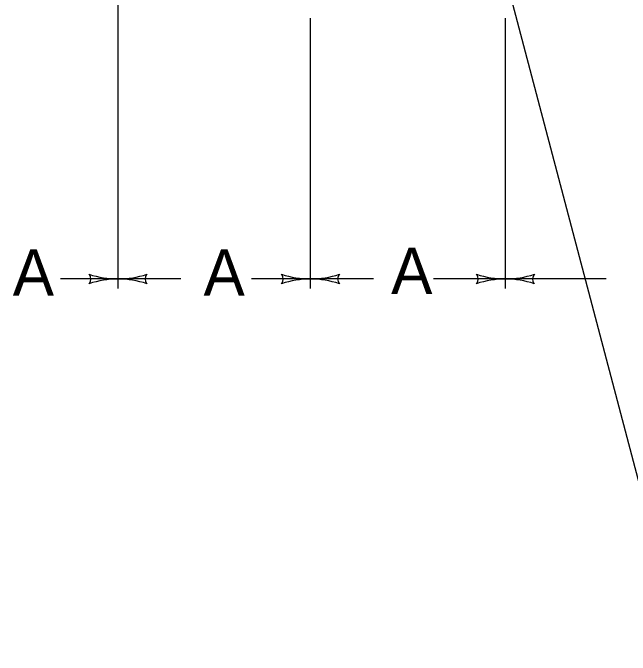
# Model space of a CAD drawing. Extents: x 997.6 to 1036.9, y 998.9 to 1022.5.
# Drawn here: x 1023.736 to 1026.402, y 1006.87 to 1009.647 of the extents above; entities that cross this region are included whole.
import ezdxf

# ---------------------------------------------------------------- set-up
doc = ezdxf.new("R2010")
doc.units = 0
doc.layers.add('Level 1', color=7, linetype='Continuous')

msp = doc.modelspace()

# ---------------------------------------------------------------- linework, layer by layer
at = {"layer": 'Level 1'}
for p, q in [((1025.8652, 1009.7958), (1026.6359, 1006.8703)), ((1024.1898, 1008.4558), (1024.1898, 1009.7313)), ((1025.0213, 1008.4558), (1025.0213, 1009.6251)), ((1025.8635, 1008.4558), (1025.8635, 1009.6251)), ((1024.1898, 1008.4967), (1023.941, 1008.4967)), ((1024.4615, 1008.4967), (1024.1898, 1008.4967)), ((1025.0213, 1008.4967), (1024.767, 1008.4967)), ((1025.2932, 1008.4967), (1025.0213, 1008.4967)), ((1025.8635, 1008.4967), (1025.553, 1008.4967)), ((1026.2991, 1008.4967), (1025.8635, 1008.4967))]:
    msp.add_line(p, q, dxfattribs=at)
for centre, radius, start, end in [((1024.0412, 1008.4967), 0.0312, 318.7746, 40.8913), ((1024.1898, 1008.8873), 0.3906, 251.3472, 269.9939), ((1024.1898, 1008.8873), 0.3906, 270, 288.6688), ((1024.3383, 1008.4966), 0.0312, 138.7746, 220.8913), ((1024.8727, 1008.4967), 0.0312, 318.7746, 40.8913), ((1025.0213, 1008.8873), 0.3906, 251.3472, 269.9939), ((1025.0213, 1008.8873), 0.3906, 270, 288.6688), ((1025.1698, 1008.4966), 0.0312, 138.7746, 220.8913), ((1025.715, 1008.4967), 0.0312, 318.7746, 40.8913), ((1025.8635, 1008.8873), 0.3906, 251.3472, 269.9939), ((1025.8635, 1008.8873), 0.3906, 270, 288.6688), ((1026.012, 1008.4966), 0.0312, 138.7746, 220.8913), ((1024.1898, 1008.106), 0.3906, 90, 108.6688), ((1024.1898, 1008.8873), 0.3906, 269.9878, 270), ((1024.1898, 1008.106), 0.3906, 89.9878, 90), ((1024.1898, 1008.106), 0.3906, 71.3472, 89.9939), ((1025.0213, 1008.106), 0.3906, 90, 108.6688), ((1025.0213, 1008.8873), 0.3906, 269.9878, 270), ((1025.0213, 1008.106), 0.3906, 89.9878, 90), ((1025.0213, 1008.106), 0.3906, 71.3472, 89.9939), ((1025.8635, 1008.106), 0.3906, 90, 108.6688), ((1025.8635, 1008.8873), 0.3906, 269.9878, 270), ((1025.8635, 1008.106), 0.3906, 89.9878, 90), ((1025.8635, 1008.106), 0.3906, 71.3472, 89.9939)]:
    msp.add_arc(centre, radius, start, end, dxfattribs=at)

# ---------------------------------------------------------------- texts
for p in [(1025.3697, 1008.4317), (1023.735, 1008.4244), (1024.5592, 1008.4244)]:
    msp.add_text('A', height=0.2, dxfattribs=at).set_placement(p)

doc.saveas('drawing.dxf')
